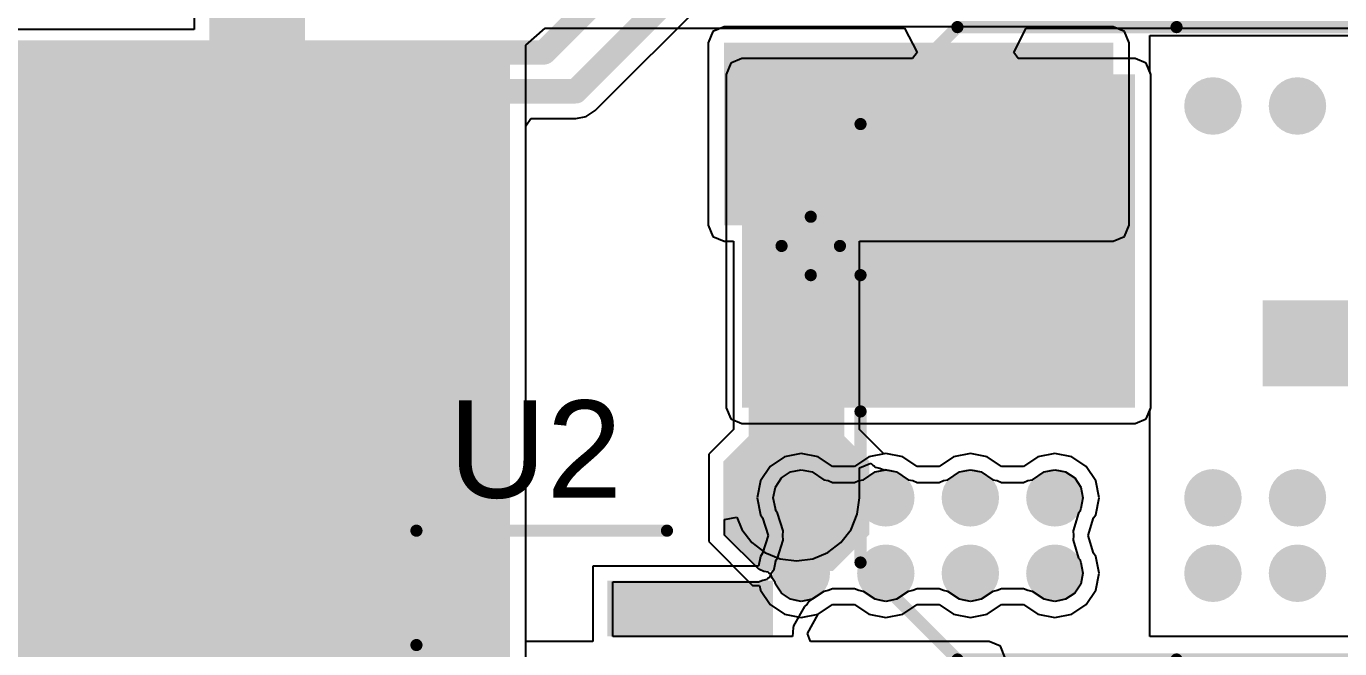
# Model space of a CAD drawing. Header units: millimetres. Extents: x -0.15 to 3.79, y -0.54 to 3.26.
# Drawn here: x 0.546 to 1.086, y 2.249 to 2.505 of the extents above; entities that cross this region are included whole.
import ezdxf

# ---------------------------------------------------------------- set-up
doc = ezdxf.new("R2010")
doc.units = ezdxf.units.MM
doc.header["$MEASUREMENT"] = 0
for name, color, linetype in [('BottomLayer', 5, 'Continuous'), ('BottomPaste', 16, 'Continuous'), ('BottomSolder', 6, 'Continuous'), ('TopLayer', 1, 'Continuous'), ('TopOverlay', 2, 'Continuous'), ('TopPaste', 8, 'Continuous'), ('TopSolder', 216, 'Continuous'), ('ViaHoleLayer', 16, 'Continuous')]:
    doc.layers.add(name, color=color, linetype=linetype)
doc.styles.add('Arial', font='arial.ttf', dxfattribs={"height": 0.2})

# ---------------------------------------------------------------- blocks, each defined once
blk = doc.blocks.new('UCD1A101MCL1GS_36')
at = {"layer": 'TopLayer'}
for points in [[(-0.14567, 0.01772), (-0.03543, 0.01772), (-0.03543, -0.01772), (-0.14567, -0.01772)], [(0.03543, 0.01772), (0.14567, 0.01772), (0.14567, -0.01772), (0.03543, -0.01772)]]:
    blk.add_hatch(color=1, dxfattribs=at).paths.add_polyline_path(points)
at = {"layer": 'TopPaste'}
for points in [[(-0.14567, 0.01772), (-0.03543, 0.01772), (-0.03543, -0.01772), (-0.14567, -0.01772)], [(0.03543, 0.01772), (0.14567, 0.01772), (0.14567, -0.01772), (0.03543, -0.01772)]]:
    blk.add_hatch(color=8, dxfattribs=at).paths.add_polyline_path(points)
at = {"layer": 'TopSolder'}
for points in [[(-0.14567, 0.01772), (-0.03543, 0.01772), (-0.03543, -0.01772), (-0.14567, -0.01772)], [(0.03543, 0.01772), (0.14567, 0.01772), (0.14567, -0.01772), (0.03543, -0.01772)]]:
    blk.add_hatch(color=216, dxfattribs=at).paths.add_polyline_path(points)
at = {"layer": 'TopOverlay', "const_width": 0.005}
for points in [[(-0.12992, 0.09008), (-0.09008, 0.12992)], [(-0.09008, 0.12992), (0, 0.12992)], [(0, 0.12992), (0.12992, 0.12992)], [(0.12992, 0.028), (0.12992, 0.12992)], [(-0.12992, 0.028), (-0.12992, 0.09008)], [(-0.15039, 0.028), (-0.15039, 0.052)], [(-0.16239, 0.04), (-0.13839, 0.04)], [(-0.12992, -0.09008), (-0.12992, -0.028)], [(0.12992, -0.12992), (0.12992, -0.028)], [(-0.12992, -0.09008), (-0.09008, -0.12992)], [(-0.09008, -0.12992), (0, -0.12992)], [(0, -0.12992), (0.12992, -0.12992)]]:
    blk.add_lwpolyline(points, dxfattribs=at)
at = {"layer": 'TopOverlay', "const_width": 0.0025}
for points in [[(-0.09133, 0.12992, 1), (-0.08883, 0.12992, 1)], [(-0.09133, 0.12992, 1), (-0.08883, 0.12992, 1)], [(-0.00125, 0.12992, 1), (0.00125, 0.12992, 1)], [(-0.00125, 0.12992, 1), (0.00125, 0.12992, 1)], [(0.12867, 0.12992, 1), (0.13117, 0.12992, 1)], [(0.12867, 0.12992, 1), (0.13117, 0.12992, 1)], [(-0.13117, 0.09008, 1), (-0.12867, 0.09008, 1)], [(-0.13117, 0.09008, 1), (-0.12867, 0.09008, 1)], [(-0.15164, 0.052, 1), (-0.14914, 0.052, 1)], [(-0.16364, 0.04, 1), (-0.16114, 0.04, 1)], [(-0.13964, 0.04, 1), (-0.13714, 0.04, 1)], [(-0.15164, 0.028, 1), (-0.14914, 0.028, 1)], [(-0.13117, 0.028, 1), (-0.12867, 0.028, 1)], [(0.12867, 0.028, 1), (0.13117, 0.028, 1)], [(-0.13117, -0.028, 1), (-0.12867, -0.028, 1)], [(0.12867, -0.028, 1), (0.13117, -0.028, 1)], [(-0.13117, -0.09008, 1), (-0.12867, -0.09008, 1)], [(-0.13117, -0.09008, 1), (-0.12867, -0.09008, 1)], [(-0.09133, -0.12992, 1), (-0.08883, -0.12992, 1)], [(-0.09133, -0.12992, 1), (-0.08883, -0.12992, 1)], [(-0.00125, -0.12992, 1), (0.00125, -0.12992, 1)], [(-0.00125, -0.12992, 1), (0.00125, -0.12992, 1)], [(0.12867, -0.12992, 1), (0.13117, -0.12992, 1)], [(0.12867, -0.12992, 1), (0.13117, -0.12992, 1)]]:
    blk.add_lwpolyline(points, format="xyb", close=True, dxfattribs=at)
blk = doc.blocks.new('SOT_89_3_76')
at = {"layer": 'TopLayer'}
for points in [[(-0.03805, 0.10423), (0.03805, 0.10423), (0.03805, -0.01506), (-0.03805, -0.01506)], [(-0.07047, -0.01053), (-0.04764, -0.01053), (-0.04764, -0.07864), (-0.07047, -0.07864)], [(-0.01142, -0.01053), (0.01142, -0.01053), (0.01142, -0.07864), (-0.01142, -0.07864)], [(0.04764, -0.01053), (0.07047, -0.01053), (0.07047, -0.07864), (0.04764, -0.07864)]]:
    blk.add_hatch(color=1, dxfattribs=at).paths.add_polyline_path(points)
at = {"layer": 'TopPaste'}
for points in [[(-0.03805, 0.10423), (0.03805, 0.10423), (0.03805, -0.01506), (-0.03805, -0.01506)], [(-0.07047, -0.01053), (-0.04764, -0.01053), (-0.04764, -0.07864), (-0.07047, -0.07864)], [(-0.01142, -0.01053), (0.01142, -0.01053), (0.01142, -0.07864), (-0.01142, -0.07864)], [(0.04764, -0.01053), (0.07047, -0.01053), (0.07047, -0.07864), (0.04764, -0.07864)]]:
    blk.add_hatch(color=8, dxfattribs=at).paths.add_polyline_path(points)
at = {"layer": 'TopSolder'}
for points in [[(-0.03805, 0.10423), (0.03805, 0.10423), (0.03805, -0.01506), (-0.03805, -0.01506)], [(-0.07047, -0.01053), (-0.04764, -0.01053), (-0.04764, -0.07864), (-0.07047, -0.07864)], [(-0.01142, -0.01053), (0.01142, -0.01053), (0.01142, -0.07864), (-0.01142, -0.07864)], [(0.04764, -0.01053), (0.07047, -0.01053), (0.07047, -0.07864), (0.04764, -0.07864)]]:
    blk.add_hatch(color=216, dxfattribs=at).paths.add_polyline_path(points)
at = {"layer": 'TopOverlay', "const_width": 0.005}
for points in [[(-0.091, 0.068), (-0.091, -0.035)], [(-0.091, 0.068), (-0.044, 0.068)], [(0.044, 0.068), (0.091, 0.068)], [(0.091, 0.068), (0.091, -0.035)], [(-0.082, -0.04), (-0.082, -0.05)], [(-0.082, -0.04), (-0.077, -0.045)], [(-0.077, -0.045), (-0.082, -0.05)]]:
    blk.add_lwpolyline(points, dxfattribs=at)
at = {"layer": 'TopOverlay', "const_width": 0.0025}
for points in [[(-0.09225, 0.068, 1), (-0.08975, 0.068, 1)], [(-0.09225, 0.068, 1), (-0.08975, 0.068, 1)], [(-0.04525, 0.068, 1), (-0.04275, 0.068, 1)], [(0.04275, 0.068, 1), (0.04525, 0.068, 1)], [(0.08975, 0.068, 1), (0.09225, 0.068, 1)], [(0.08975, 0.068, 1), (0.09225, 0.068, 1)], [(-0.09225, -0.035, 1), (-0.08975, -0.035, 1)], [(-0.08325, -0.04, 1), (-0.08075, -0.04, 1)], [(-0.08325, -0.04, 1), (-0.08075, -0.04, 1)], [(0.08975, -0.035, 1), (0.09225, -0.035, 1)], [(-0.07825, -0.045, 1), (-0.07575, -0.045, 1)], [(-0.07825, -0.045, 1), (-0.07575, -0.045, 1)], [(-0.08325, -0.05, 1), (-0.08075, -0.05, 1)], [(-0.08325, -0.05, 1), (-0.08075, -0.05, 1)]]:
    blk.add_lwpolyline(points, format="xyb", close=True, dxfattribs=at)
blk = doc.blocks.new('T__________B_137')
at = {"layer": 'BottomLayer'}
blk.add_hatch(color=5, dxfattribs=at).paths.add_polyline_path([(0.015, 0.03), (-0.015, 0.03), (-0.03, 0.015), (-0.03, -0.015), (-0.015, -0.03), (0.015, -0.03), (0.03, -0.015), (0.03, 0.015)])
at = {"layer": 'BottomPaste'}
blk.add_hatch(color=16, dxfattribs=at).paths.add_polyline_path([(0.015, 0.03), (-0.015, 0.03), (-0.03, 0.015), (-0.03, -0.015), (-0.015, -0.03), (0.015, -0.03), (0.03, -0.015), (0.03, 0.015)])
at = {"layer": 'BottomSolder'}
blk.add_hatch(color=6, dxfattribs=at).paths.add_polyline_path([(0.015, 0.03), (-0.015, 0.03), (-0.03, 0.015), (-0.03, -0.015), (-0.015, -0.03), (0.015, -0.03), (0.03, -0.015), (0.03, 0.015)])

msp = doc.modelspace()

# ---------------------------------------------------------------- hatches: boundary and pattern name
at = {"layer": 'BottomLayer'}
for points in [[(0.833, 2.423), (0.993, 2.423), (0.993, 2.498), (0.833, 2.498)], [(0.49741, 1.98656), (0.745, 1.98656), (0.745, 2.46381), (0.49741, 2.46381)]]:
    msp.add_hatch(color=5, dxfattribs=at).paths.add_polyline_path(points)
h = msp.add_hatch(color=5, dxfattribs=at)
edge = h.paths.add_edge_path()
edge.add_arc((0.86475, 2.472), 0.01181, 0, 360)
h = msp.add_hatch(color=5, dxfattribs=at)
edge = h.paths.add_edge_path()
edge.add_arc((0.8995, 2.472), 0.01181, 0, 360)
h = msp.add_hatch(color=5, dxfattribs=at)
edge = h.paths.add_edge_path()
edge.add_arc((0.93425, 2.472), 0.01181, 0, 360)
h = msp.add_hatch(color=5, dxfattribs=at)
edge = h.paths.add_edge_path()
edge.add_arc((0.969, 2.472), 0.01181, 0, 360)
h = msp.add_hatch(color=5, dxfattribs=at)
edge = h.paths.add_edge_path()
edge.add_arc((1.034, 2.472), 0.01181, 0, 360)
h = msp.add_hatch(color=5, dxfattribs=at)
edge = h.paths.add_edge_path()
edge.add_arc((1.06875, 2.472), 0.01181, 0, 360)
h = msp.add_hatch(color=5, dxfattribs=at)
edge = h.paths.add_edge_path()
edge.add_arc((0.86475, 2.311), 0.01181, 0, 360)
h = msp.add_hatch(color=5, dxfattribs=at)
edge = h.paths.add_edge_path()
edge.add_arc((0.8995, 2.311), 0.01181, 0, 360)
h = msp.add_hatch(color=5, dxfattribs=at)
edge = h.paths.add_edge_path()
edge.add_arc((0.93425, 2.311), 0.01181, 0, 360)
h = msp.add_hatch(color=5, dxfattribs=at)
edge = h.paths.add_edge_path()
edge.add_arc((0.969, 2.311), 0.01181, 0, 360)
h = msp.add_hatch(color=5, dxfattribs=at)
edge = h.paths.add_edge_path()
edge.add_arc((1.034, 2.311), 0.01181, 0, 360)
h = msp.add_hatch(color=5, dxfattribs=at)
edge = h.paths.add_edge_path()
edge.add_arc((1.06875, 2.311), 0.01181, 0, 360)
h = msp.add_hatch(color=5, dxfattribs=at)
edge = h.paths.add_edge_path()
edge.add_arc((0.5815, 2.275), 0.01575, 0, 360)
h = msp.add_hatch(color=5, dxfattribs=at)
edge = h.paths.add_edge_path()
edge.add_arc((0.61625, 2.275), 0.01575, 0, 360)
h = msp.add_hatch(color=5, dxfattribs=at)
edge = h.paths.add_edge_path()
edge.add_arc((0.651, 2.275), 0.01575, 0, 360)
h = msp.add_hatch(color=5, dxfattribs=at)
edge = h.paths.add_edge_path()
edge.add_arc((0.68575, 2.275), 0.01575, 0, 360)
h = msp.add_hatch(color=5, dxfattribs=at)
edge = h.paths.add_edge_path()
edge.add_arc((0.7205, 2.275), 0.01575, 0, 360)
h = msp.add_hatch(color=5, dxfattribs=at)
edge = h.paths.add_edge_path()
edge.add_arc((0.86475, 2.28), 0.01181, 0, 360)
h = msp.add_hatch(color=5, dxfattribs=at)
edge = h.paths.add_edge_path()
edge.add_arc((0.8995, 2.28), 0.01181, 0, 360)
h = msp.add_hatch(color=5, dxfattribs=at)
edge = h.paths.add_edge_path()
edge.add_arc((0.93425, 2.28), 0.01181, 0, 360)
h = msp.add_hatch(color=5, dxfattribs=at)
edge = h.paths.add_edge_path()
edge.add_arc((0.969, 2.28), 0.01181, 0, 360)
h = msp.add_hatch(color=5, dxfattribs=at)
edge = h.paths.add_edge_path()
edge.add_arc((1.034, 2.28), 0.01181, 0, 360)
h = msp.add_hatch(color=5, dxfattribs=at)
edge = h.paths.add_edge_path()
edge.add_arc((1.06875, 2.28), 0.01181, 0, 360)
at = {"layer": 'BottomSolder'}
h = msp.add_hatch(color=6, dxfattribs=at)
edge = h.paths.add_edge_path()
edge.add_arc((0.86475, 2.472), 0.00591, 0, 360)
h = msp.add_hatch(color=6, dxfattribs=at)
edge = h.paths.add_edge_path()
edge.add_arc((0.8995, 2.472), 0.00591, 0, 360)
h = msp.add_hatch(color=6, dxfattribs=at)
edge = h.paths.add_edge_path()
edge.add_arc((0.93425, 2.472), 0.00591, 0, 360)
h = msp.add_hatch(color=6, dxfattribs=at)
edge = h.paths.add_edge_path()
edge.add_arc((0.969, 2.472), 0.00591, 0, 360)
h = msp.add_hatch(color=6, dxfattribs=at)
edge = h.paths.add_edge_path()
edge.add_arc((1.034, 2.472), 0.00591, 0, 360)
h = msp.add_hatch(color=6, dxfattribs=at)
edge = h.paths.add_edge_path()
edge.add_arc((1.06875, 2.472), 0.00591, 0, 360)
h = msp.add_hatch(color=6, dxfattribs=at)
edge = h.paths.add_edge_path()
edge.add_arc((0.86475, 2.311), 0.00591, 0, 360)
h = msp.add_hatch(color=6, dxfattribs=at)
edge = h.paths.add_edge_path()
edge.add_arc((0.8995, 2.311), 0.00591, 0, 360)
h = msp.add_hatch(color=6, dxfattribs=at)
edge = h.paths.add_edge_path()
edge.add_arc((0.93425, 2.311), 0.00591, 0, 360)
h = msp.add_hatch(color=6, dxfattribs=at)
edge = h.paths.add_edge_path()
edge.add_arc((0.969, 2.311), 0.00591, 0, 360)
h = msp.add_hatch(color=6, dxfattribs=at)
edge = h.paths.add_edge_path()
edge.add_arc((1.034, 2.311), 0.00591, 0, 360)
h = msp.add_hatch(color=6, dxfattribs=at)
edge = h.paths.add_edge_path()
edge.add_arc((1.06875, 2.311), 0.00591, 0, 360)
h = msp.add_hatch(color=6, dxfattribs=at)
edge = h.paths.add_edge_path()
edge.add_arc((0.86475, 2.28), 0.00591, 0, 360)
h = msp.add_hatch(color=6, dxfattribs=at)
edge = h.paths.add_edge_path()
edge.add_arc((0.8995, 2.28), 0.00591, 0, 360)
h = msp.add_hatch(color=6, dxfattribs=at)
edge = h.paths.add_edge_path()
edge.add_arc((0.93425, 2.28), 0.00591, 0, 360)
h = msp.add_hatch(color=6, dxfattribs=at)
edge = h.paths.add_edge_path()
edge.add_arc((0.969, 2.28), 0.00591, 0, 360)
h = msp.add_hatch(color=6, dxfattribs=at)
edge = h.paths.add_edge_path()
edge.add_arc((1.034, 2.28), 0.00591, 0, 360)
h = msp.add_hatch(color=6, dxfattribs=at)
edge = h.paths.add_edge_path()
edge.add_arc((1.06875, 2.28), 0.00591, 0, 360)
h = msp.add_hatch(color=6, dxfattribs=at)
edge = h.paths.add_edge_path()
edge.add_arc((0.5815, 2.275), 0.00787, 0, 360)
h = msp.add_hatch(color=6, dxfattribs=at)
edge = h.paths.add_edge_path()
edge.add_arc((0.61625, 2.275), 0.00787, 0, 360)
h = msp.add_hatch(color=6, dxfattribs=at)
edge = h.paths.add_edge_path()
edge.add_arc((0.651, 2.275), 0.00787, 0, 360)
h = msp.add_hatch(color=6, dxfattribs=at)
edge = h.paths.add_edge_path()
edge.add_arc((0.68575, 2.275), 0.00787, 0, 360)
h = msp.add_hatch(color=6, dxfattribs=at)
edge = h.paths.add_edge_path()
edge.add_arc((0.7205, 2.275), 0.00787, 0, 360)
at = {"layer": 'TopLayer'}
for points in [[(0.49388, 1.879), (0.745, 1.879), (0.745, 2.497), (0.49388, 2.497)], [(0.84031, 2.348), (1.002, 2.348), (1.002, 2.48495), (0.84031, 2.48495)]]:
    msp.add_hatch(color=1, dxfattribs=at).paths.add_polyline_path(points)
h = msp.add_hatch(color=1, dxfattribs=at)
edge = h.paths.add_edge_path()
edge.add_arc((0.86475, 2.472), 0.01181, 0, 360)
h = msp.add_hatch(color=1, dxfattribs=at)
edge = h.paths.add_edge_path()
edge.add_arc((0.8995, 2.472), 0.01181, 0, 360)
h = msp.add_hatch(color=1, dxfattribs=at)
edge = h.paths.add_edge_path()
edge.add_arc((0.93425, 2.472), 0.01181, 0, 360)
h = msp.add_hatch(color=1, dxfattribs=at)
edge = h.paths.add_edge_path()
edge.add_arc((0.969, 2.472), 0.01181, 0, 360)
h = msp.add_hatch(color=1, dxfattribs=at)
edge = h.paths.add_edge_path()
edge.add_arc((1.034, 2.472), 0.01181, 0, 360)
h = msp.add_hatch(color=1, dxfattribs=at)
edge = h.paths.add_edge_path()
edge.add_arc((1.06875, 2.472), 0.01181, 0, 360)
h = msp.add_hatch(color=1, dxfattribs=at)
edge = h.paths.add_edge_path()
edge.add_arc((0.86475, 2.311), 0.01181, 0, 360)
h = msp.add_hatch(color=1, dxfattribs=at)
edge = h.paths.add_edge_path()
edge.add_arc((0.8995, 2.311), 0.01181, 0, 360)
h = msp.add_hatch(color=1, dxfattribs=at)
edge = h.paths.add_edge_path()
edge.add_arc((0.93425, 2.311), 0.01181, 0, 360)
h = msp.add_hatch(color=1, dxfattribs=at)
edge = h.paths.add_edge_path()
edge.add_arc((0.969, 2.311), 0.01181, 0, 360)
h = msp.add_hatch(color=1, dxfattribs=at)
edge = h.paths.add_edge_path()
edge.add_arc((1.034, 2.311), 0.01181, 0, 360)
h = msp.add_hatch(color=1, dxfattribs=at)
edge = h.paths.add_edge_path()
edge.add_arc((1.06875, 2.311), 0.01181, 0, 360)
h = msp.add_hatch(color=1, dxfattribs=at)
edge = h.paths.add_edge_path()
edge.add_arc((0.5815, 2.275), 0.01575, 0, 360)
h = msp.add_hatch(color=1, dxfattribs=at)
edge = h.paths.add_edge_path()
edge.add_arc((0.61625, 2.275), 0.01575, 0, 360)
h = msp.add_hatch(color=1, dxfattribs=at)
edge = h.paths.add_edge_path()
edge.add_arc((0.651, 2.275), 0.01575, 0, 360)
h = msp.add_hatch(color=1, dxfattribs=at)
edge = h.paths.add_edge_path()
edge.add_arc((0.68575, 2.275), 0.01575, 0, 360)
h = msp.add_hatch(color=1, dxfattribs=at)
edge = h.paths.add_edge_path()
edge.add_arc((0.7205, 2.275), 0.01575, 0, 360)
h = msp.add_hatch(color=1, dxfattribs=at)
edge = h.paths.add_edge_path()
edge.add_arc((0.86475, 2.28), 0.01181, 0, 360)
h = msp.add_hatch(color=1, dxfattribs=at)
edge = h.paths.add_edge_path()
edge.add_arc((0.8995, 2.28), 0.01181, 0, 360)
h = msp.add_hatch(color=1, dxfattribs=at)
edge = h.paths.add_edge_path()
edge.add_arc((0.93425, 2.28), 0.01181, 0, 360)
h = msp.add_hatch(color=1, dxfattribs=at)
edge = h.paths.add_edge_path()
edge.add_arc((0.969, 2.28), 0.01181, 0, 360)
h = msp.add_hatch(color=1, dxfattribs=at)
edge = h.paths.add_edge_path()
edge.add_arc((1.034, 2.28), 0.01181, 0, 360)
h = msp.add_hatch(color=1, dxfattribs=at)
edge = h.paths.add_edge_path()
edge.add_arc((1.06875, 2.28), 0.01181, 0, 360)
at = {"layer": 'TopSolder'}
h = msp.add_hatch(color=216, dxfattribs=at)
edge = h.paths.add_edge_path()
edge.add_arc((0.86475, 2.472), 0.00591, 0, 360)
h = msp.add_hatch(color=216, dxfattribs=at)
edge = h.paths.add_edge_path()
edge.add_arc((0.8995, 2.472), 0.00591, 0, 360)
h = msp.add_hatch(color=216, dxfattribs=at)
edge = h.paths.add_edge_path()
edge.add_arc((0.93425, 2.472), 0.00591, 0, 360)
h = msp.add_hatch(color=216, dxfattribs=at)
edge = h.paths.add_edge_path()
edge.add_arc((0.969, 2.472), 0.00591, 0, 360)
h = msp.add_hatch(color=216, dxfattribs=at)
edge = h.paths.add_edge_path()
edge.add_arc((1.034, 2.472), 0.00591, 0, 360)
h = msp.add_hatch(color=216, dxfattribs=at)
edge = h.paths.add_edge_path()
edge.add_arc((1.06875, 2.472), 0.00591, 0, 360)
h = msp.add_hatch(color=216, dxfattribs=at)
edge = h.paths.add_edge_path()
edge.add_arc((0.86475, 2.311), 0.00591, 0, 360)
h = msp.add_hatch(color=216, dxfattribs=at)
edge = h.paths.add_edge_path()
edge.add_arc((0.8995, 2.311), 0.00591, 0, 360)
h = msp.add_hatch(color=216, dxfattribs=at)
edge = h.paths.add_edge_path()
edge.add_arc((0.93425, 2.311), 0.00591, 0, 360)
h = msp.add_hatch(color=216, dxfattribs=at)
edge = h.paths.add_edge_path()
edge.add_arc((0.969, 2.311), 0.00591, 0, 360)
h = msp.add_hatch(color=216, dxfattribs=at)
edge = h.paths.add_edge_path()
edge.add_arc((1.034, 2.311), 0.00591, 0, 360)
h = msp.add_hatch(color=216, dxfattribs=at)
edge = h.paths.add_edge_path()
edge.add_arc((1.06875, 2.311), 0.00591, 0, 360)
h = msp.add_hatch(color=216, dxfattribs=at)
edge = h.paths.add_edge_path()
edge.add_arc((0.86475, 2.28), 0.00591, 0, 360)
h = msp.add_hatch(color=216, dxfattribs=at)
edge = h.paths.add_edge_path()
edge.add_arc((0.8995, 2.28), 0.00591, 0, 360)
h = msp.add_hatch(color=216, dxfattribs=at)
edge = h.paths.add_edge_path()
edge.add_arc((0.93425, 2.28), 0.00591, 0, 360)
h = msp.add_hatch(color=216, dxfattribs=at)
edge = h.paths.add_edge_path()
edge.add_arc((0.969, 2.28), 0.00591, 0, 360)
h = msp.add_hatch(color=216, dxfattribs=at)
edge = h.paths.add_edge_path()
edge.add_arc((1.034, 2.28), 0.00591, 0, 360)
h = msp.add_hatch(color=216, dxfattribs=at)
edge = h.paths.add_edge_path()
edge.add_arc((1.06875, 2.28), 0.00591, 0, 360)
h = msp.add_hatch(color=216, dxfattribs=at)
edge = h.paths.add_edge_path()
edge.add_arc((0.5815, 2.275), 0.00787, 0, 360)
h = msp.add_hatch(color=216, dxfattribs=at)
edge = h.paths.add_edge_path()
edge.add_arc((0.61625, 2.275), 0.00787, 0, 360)
h = msp.add_hatch(color=216, dxfattribs=at)
edge = h.paths.add_edge_path()
edge.add_arc((0.651, 2.275), 0.00787, 0, 360)
h = msp.add_hatch(color=216, dxfattribs=at)
edge = h.paths.add_edge_path()
edge.add_arc((0.68575, 2.275), 0.00787, 0, 360)
h = msp.add_hatch(color=216, dxfattribs=at)
edge = h.paths.add_edge_path()
edge.add_arc((0.7205, 2.275), 0.00787, 0, 360)
at = {"layer": 'ViaHoleLayer'}
h = msp.add_hatch(color=16, dxfattribs=at)
edge = h.paths.add_edge_path()
edge.add_arc((0.86475, 2.472), 0.00591, 0, 360)
h = msp.add_hatch(color=16, dxfattribs=at)
edge = h.paths.add_edge_path()
edge.add_arc((0.8995, 2.472), 0.00591, 0, 360)
h = msp.add_hatch(color=16, dxfattribs=at)
edge = h.paths.add_edge_path()
edge.add_arc((0.93425, 2.472), 0.00591, 0, 360)
h = msp.add_hatch(color=16, dxfattribs=at)
edge = h.paths.add_edge_path()
edge.add_arc((0.969, 2.472), 0.00591, 0, 360)
h = msp.add_hatch(color=16, dxfattribs=at)
edge = h.paths.add_edge_path()
edge.add_arc((1.034, 2.472), 0.00591, 0, 360)
h = msp.add_hatch(color=16, dxfattribs=at)
edge = h.paths.add_edge_path()
edge.add_arc((1.06875, 2.472), 0.00591, 0, 360)
h = msp.add_hatch(color=16, dxfattribs=at)
edge = h.paths.add_edge_path()
edge.add_arc((0.86475, 2.311), 0.00591, 0, 360)
h = msp.add_hatch(color=16, dxfattribs=at)
edge = h.paths.add_edge_path()
edge.add_arc((0.8995, 2.311), 0.00591, 0, 360)
h = msp.add_hatch(color=16, dxfattribs=at)
edge = h.paths.add_edge_path()
edge.add_arc((0.93425, 2.311), 0.00591, 0, 360)
h = msp.add_hatch(color=16, dxfattribs=at)
edge = h.paths.add_edge_path()
edge.add_arc((0.969, 2.311), 0.00591, 0, 360)
h = msp.add_hatch(color=16, dxfattribs=at)
edge = h.paths.add_edge_path()
edge.add_arc((1.034, 2.311), 0.00591, 0, 360)
h = msp.add_hatch(color=16, dxfattribs=at)
edge = h.paths.add_edge_path()
edge.add_arc((1.06875, 2.311), 0.00591, 0, 360)
h = msp.add_hatch(color=16, dxfattribs=at)
edge = h.paths.add_edge_path()
edge.add_arc((0.86475, 2.28), 0.00591, 0, 360)
h = msp.add_hatch(color=16, dxfattribs=at)
edge = h.paths.add_edge_path()
edge.add_arc((0.8995, 2.28), 0.00591, 0, 360)
h = msp.add_hatch(color=16, dxfattribs=at)
edge = h.paths.add_edge_path()
edge.add_arc((0.93425, 2.28), 0.00591, 0, 360)
h = msp.add_hatch(color=16, dxfattribs=at)
edge = h.paths.add_edge_path()
edge.add_arc((0.969, 2.28), 0.00591, 0, 360)
h = msp.add_hatch(color=16, dxfattribs=at)
edge = h.paths.add_edge_path()
edge.add_arc((1.034, 2.28), 0.00591, 0, 360)
h = msp.add_hatch(color=16, dxfattribs=at)
edge = h.paths.add_edge_path()
edge.add_arc((1.06875, 2.28), 0.00591, 0, 360)
h = msp.add_hatch(color=16, dxfattribs=at)
edge = h.paths.add_edge_path()
edge.add_arc((0.5815, 2.275), 0.00787, 0, 360)
h = msp.add_hatch(color=16, dxfattribs=at)
edge = h.paths.add_edge_path()
edge.add_arc((0.61625, 2.275), 0.00787, 0, 360)
h = msp.add_hatch(color=16, dxfattribs=at)
edge = h.paths.add_edge_path()
edge.add_arc((0.651, 2.275), 0.00787, 0, 360)
h = msp.add_hatch(color=16, dxfattribs=at)
edge = h.paths.add_edge_path()
edge.add_arc((0.68575, 2.275), 0.00787, 0, 360)
h = msp.add_hatch(color=16, dxfattribs=at)
edge = h.paths.add_edge_path()
edge.add_arc((0.7205, 2.275), 0.00787, 0, 360)

# ---------------------------------------------------------------- linework, layer by layer
at = {"layer": 'BottomLayer'}
for p, q in [((0.77995, 2.47009), (0.82665, 2.51678)), ((0.82841, 2.50259), (0.82651, 2.498)), ((0.833, 2.50449), (0.82841, 2.50259)), ((0.993, 2.50449), (0.833, 2.50449)), ((0.99759, 2.50259), (0.993, 2.50449)), ((0.99949, 2.498), (0.99759, 2.50259)), ((0.82651, 2.498), (0.82651, 2.423)), ((0.99949, 2.423), (0.99949, 2.498)), ((0.77631, 2.46766), (0.77995, 2.47009)), ((0.75149, 2.46381), (0.7535, 2.4668)), ((0.75149, 1.98656), (0.75149, 2.46381)), ((0.7535, 2.4668), (0.77202, 2.4668)), ((0.77202, 2.4668), (0.77631, 2.46766)), ((0.77202, 2.4668), (0.77202, 2.4668)), ((0.82651, 2.423), (0.82841, 2.41841)), ((0.99759, 2.41841), (0.99949, 2.423)), ((0.82841, 2.41841), (0.833, 2.41651)), ((0.833, 2.41651), (0.83684, 2.41651)), ((0.83684, 2.41651), (0.83684, 2.33909)), ((0.88866, 2.33909), (0.88866, 2.41651)), ((0.88866, 2.41651), (0.993, 2.41651)), ((0.993, 2.41651), (0.99759, 2.41841)), ((0.83684, 2.33909), (0.82675, 2.329)), ((0.89874, 2.32901), (0.88866, 2.33909)), ((0.82675, 2.329), (0.82675, 2.293)), ((0.8995, 2.32916), (0.89874, 2.32901)), ((0.90645, 2.32778), (0.8995, 2.32916)), ((0.91234, 2.32384), (0.90645, 2.32778)), ((0.9273, 2.32778), (0.92141, 2.32384)), ((0.93425, 2.32916), (0.9273, 2.32778)), ((0.9412, 2.32778), (0.93425, 2.32916)), ((0.94709, 2.32384), (0.9412, 2.32778)), ((0.96205, 2.32778), (0.95616, 2.32384)), ((0.969, 2.32916), (0.96205, 2.32778)), ((0.97595, 2.32778), (0.969, 2.32916)), ((0.98184, 2.32384), (0.97595, 2.32778)), ((0.88866, 2.32338), (0.89328, 2.32529)), ((0.88866, 2.32338), (0.89328, 2.32529)), ((0.88866, 2.311), (0.88866, 2.32338)), ((0.88866, 2.311), (0.88866, 2.32338)), ((0.89328, 2.32529), (0.89415, 2.32442)), ((0.89328, 2.32529), (0.89415, 2.32442)), ((0.89415, 2.32442), (0.89476, 2.32416)), ((0.89415, 2.32442), (0.89476, 2.32416)), ((0.89476, 2.32416), (0.89513, 2.32361)), ((0.89476, 2.32416), (0.89513, 2.32361)), ((0.89513, 2.32361), (0.89699, 2.32324)), ((0.89513, 2.32361), (0.89699, 2.32324)), ((0.89699, 2.32324), (0.89874, 2.32251)), ((0.89699, 2.32324), (0.89874, 2.32251)), ((0.89874, 2.32251), (0.89903, 2.32263)), ((0.89874, 2.32251), (0.89903, 2.32263)), ((0.89903, 2.32263), (0.90392, 2.32166)), ((0.89903, 2.32263), (0.90392, 2.32166)), ((0.92141, 2.32384), (0.91234, 2.32384)), ((0.92983, 2.32166), (0.93425, 2.32254)), ((0.92983, 2.32166), (0.93425, 2.32254)), ((0.93425, 2.32254), (0.93867, 2.32166)), ((0.93425, 2.32254), (0.93867, 2.32166)), ((0.95616, 2.32384), (0.94709, 2.32384)), ((0.96458, 2.32166), (0.969, 2.32254)), ((0.96458, 2.32166), (0.969, 2.32254)), ((0.969, 2.32254), (0.97342, 2.32166)), ((0.969, 2.32254), (0.97342, 2.32166)), ((0.98578, 2.31795), (0.98184, 2.32384)), ((0.90392, 2.32166), (0.90873, 2.31844)), ((0.90392, 2.32166), (0.90873, 2.31844)), ((0.90873, 2.31844), (0.91059, 2.31807)), ((0.90873, 2.31844), (0.91059, 2.31807)), ((0.91059, 2.31807), (0.91234, 2.31735)), ((0.91059, 2.31807), (0.91234, 2.31735)), ((0.91234, 2.31735), (0.92141, 2.31735)), ((0.91234, 2.31735), (0.92141, 2.31735)), ((0.92141, 2.31735), (0.92316, 2.31807)), ((0.92141, 2.31735), (0.92316, 2.31807)), ((0.92316, 2.31807), (0.92502, 2.31844)), ((0.92316, 2.31807), (0.92502, 2.31844)), ((0.92502, 2.31844), (0.92983, 2.32166)), ((0.92502, 2.31844), (0.92983, 2.32166)), ((0.93867, 2.32166), (0.94348, 2.31844)), ((0.93867, 2.32166), (0.94348, 2.31844)), ((0.94348, 2.31844), (0.94534, 2.31807)), ((0.94348, 2.31844), (0.94534, 2.31807)), ((0.94534, 2.31807), (0.94709, 2.31735)), ((0.94534, 2.31807), (0.94709, 2.31735)), ((0.94709, 2.31735), (0.95616, 2.31735)), ((0.94709, 2.31735), (0.95616, 2.31735)), ((0.95616, 2.31735), (0.95791, 2.31807)), ((0.95616, 2.31735), (0.95791, 2.31807)), ((0.95791, 2.31807), (0.95977, 2.31844)), ((0.95791, 2.31807), (0.95977, 2.31844)), ((0.95977, 2.31844), (0.96458, 2.32166)), ((0.95977, 2.31844), (0.96458, 2.32166)), ((0.97342, 2.32166), (0.97716, 2.31916)), ((0.97342, 2.32166), (0.97716, 2.31916)), ((0.97716, 2.31916), (0.97966, 2.31542)), ((0.97716, 2.31916), (0.97966, 2.31542)), ((0.98716, 2.311), (0.98578, 2.31795)), ((0.97966, 2.31542), (0.98054, 2.311)), ((0.97966, 2.31542), (0.98054, 2.311)), ((0.88777, 2.30429), (0.88866, 2.311)), ((0.88777, 2.30429), (0.88866, 2.311)), ((0.97954, 2.30641), (0.97935, 2.30546)), ((0.97954, 2.30641), (0.97935, 2.30546)), ((0.97966, 2.30658), (0.97954, 2.30641)), ((0.97966, 2.30658), (0.97954, 2.30641)), ((0.98054, 2.311), (0.97966, 2.30658)), ((0.98054, 2.311), (0.97966, 2.30658)), ((0.98578, 2.30405), (0.98716, 2.311)), ((0.83324, 2.30205), (0.83824, 2.30304)), ((0.83324, 2.30205), (0.83824, 2.30304)), ((0.83324, 2.29569), (0.83324, 2.30205)), ((0.83324, 2.29569), (0.83324, 2.30205)), ((0.83824, 2.30304), (0.84031, 2.29805)), ((0.83824, 2.30304), (0.84031, 2.29805)), ((0.88519, 2.29805), (0.88777, 2.30429)), ((0.88519, 2.29805), (0.88777, 2.30429)), ((0.97874, 2.30473), (0.97647, 2.29743)), ((0.97874, 2.30473), (0.97647, 2.29743)), ((0.97935, 2.30546), (0.97874, 2.30473)), ((0.97935, 2.30546), (0.97874, 2.30473)), ((0.98267, 2.2955), (0.98494, 2.3028)), ((0.98494, 2.3028), (0.98578, 2.30405)), ((0.84744, 2.28149), (0.83324, 2.29569)), ((0.84744, 2.28149), (0.83324, 2.29569)), ((0.84031, 2.29805), (0.84443, 2.29268)), ((0.84031, 2.29805), (0.84443, 2.29268)), ((0.88107, 2.29268), (0.88519, 2.29805)), ((0.88107, 2.29268), (0.88519, 2.29805)), ((0.97647, 2.29743), (0.97664, 2.2955)), ((0.97647, 2.29743), (0.97664, 2.2955)), ((0.97664, 2.2955), (0.97647, 2.29357)), ((0.97664, 2.2955), (0.97647, 2.29357)), ((0.98494, 2.2882), (0.98267, 2.2955)), ((0.82675, 2.293), (0.84475, 2.275)), ((0.84443, 2.29268), (0.8498, 2.28856)), ((0.84443, 2.29268), (0.8498, 2.28856)), ((0.8757, 2.28856), (0.88107, 2.29268)), ((0.8757, 2.28856), (0.88107, 2.29268)), ((0.97647, 2.29357), (0.97874, 2.28627)), ((0.97647, 2.29357), (0.97874, 2.28627)), ((0.8498, 2.28856), (0.85604, 2.28598)), ((0.8498, 2.28856), (0.85604, 2.28598)), ((0.85604, 2.28598), (0.86275, 2.28509)), ((0.85604, 2.28598), (0.86275, 2.28509)), ((0.86275, 2.28509), (0.86946, 2.28598)), ((0.86275, 2.28509), (0.86946, 2.28598)), ((0.86946, 2.28598), (0.8757, 2.28856)), ((0.86946, 2.28598), (0.8757, 2.28856)), ((0.97874, 2.28627), (0.97935, 2.28554)), ((0.97874, 2.28627), (0.97935, 2.28554)), ((0.97935, 2.28554), (0.97954, 2.28459)), ((0.97935, 2.28554), (0.97954, 2.28459)), ((0.97954, 2.28459), (0.97966, 2.28442)), ((0.97954, 2.28459), (0.97966, 2.28442)), ((0.97966, 2.28442), (0.98054, 2.28)), ((0.97966, 2.28442), (0.98054, 2.28)), ((0.98578, 2.28695), (0.98494, 2.2882)), ((0.98716, 2.28), (0.98578, 2.28695)), ((0.84758, 2.28149), (0.84744, 2.28149)), ((0.84758, 2.28149), (0.84744, 2.28149)), ((0.84933, 2.28077), (0.84758, 2.28149)), ((0.84933, 2.28077), (0.84758, 2.28149)), ((0.85119, 2.2804), (0.84933, 2.28077)), ((0.85119, 2.2804), (0.84933, 2.28077)), ((0.85156, 2.27985), (0.85119, 2.2804)), ((0.85156, 2.27985), (0.85119, 2.2804)), ((0.85218, 2.27959), (0.85156, 2.27985)), ((0.85218, 2.27959), (0.85156, 2.27985)), ((0.8529, 2.27784), (0.85218, 2.27959)), ((0.8529, 2.27784), (0.85218, 2.27959)), ((0.98054, 2.28), (0.97966, 2.27558)), ((0.98054, 2.28), (0.97966, 2.27558)), ((0.98578, 2.27305), (0.98716, 2.28)), ((0.84475, 2.275), (0.84758, 2.275)), ((0.84758, 2.275), (0.84797, 2.27305)), ((0.85395, 2.27627), (0.8529, 2.27784)), ((0.85395, 2.27627), (0.8529, 2.27784)), ((0.85409, 2.27558), (0.85395, 2.27627)), ((0.85409, 2.27558), (0.85395, 2.27627)), ((0.85659, 2.27184), (0.85409, 2.27558)), ((0.85659, 2.27184), (0.85409, 2.27558)), ((0.87759, 2.27365), (0.87584, 2.27293)), ((0.87759, 2.27365), (0.87584, 2.27293)), ((0.88666, 2.27365), (0.87759, 2.27365)), ((0.88666, 2.27365), (0.87759, 2.27365)), ((0.88841, 2.27293), (0.88666, 2.27365)), ((0.88841, 2.27293), (0.88666, 2.27365)), ((0.91234, 2.27365), (0.91059, 2.27293)), ((0.91234, 2.27365), (0.91059, 2.27293)), ((0.92141, 2.27365), (0.91234, 2.27365)), ((0.92141, 2.27365), (0.91234, 2.27365)), ((0.92316, 2.27293), (0.92141, 2.27365)), ((0.92316, 2.27293), (0.92141, 2.27365)), ((0.94709, 2.27365), (0.94534, 2.27293)), ((0.94709, 2.27365), (0.94534, 2.27293)), ((0.95616, 2.27365), (0.94709, 2.27365)), ((0.95616, 2.27365), (0.94709, 2.27365)), ((0.95791, 2.27293), (0.95616, 2.27365)), ((0.95791, 2.27293), (0.95616, 2.27365)), ((0.97966, 2.27558), (0.97716, 2.27184)), ((0.97966, 2.27558), (0.97716, 2.27184)), ((0.84797, 2.27305), (0.85191, 2.26716)), ((0.86033, 2.26934), (0.85659, 2.27184)), ((0.86033, 2.26934), (0.85659, 2.27184)), ((0.86475, 2.26846), (0.86033, 2.26934)), ((0.86475, 2.26846), (0.86033, 2.26934)), ((0.86917, 2.26934), (0.86475, 2.26846)), ((0.86917, 2.26934), (0.86475, 2.26846)), ((0.87398, 2.27256), (0.86917, 2.26934)), ((0.87398, 2.27256), (0.86917, 2.26934)), ((0.87584, 2.27293), (0.87398, 2.27256)), ((0.87584, 2.27293), (0.87398, 2.27256)), ((0.89027, 2.27256), (0.88841, 2.27293)), ((0.89027, 2.27256), (0.88841, 2.27293)), ((0.89508, 2.26934), (0.89027, 2.27256)), ((0.89508, 2.26934), (0.89027, 2.27256)), ((0.8995, 2.26846), (0.89508, 2.26934)), ((0.8995, 2.26846), (0.89508, 2.26934)), ((0.90392, 2.26934), (0.8995, 2.26846)), ((0.90392, 2.26934), (0.8995, 2.26846)), ((0.90873, 2.27256), (0.90392, 2.26934)), ((0.90873, 2.27256), (0.90392, 2.26934)), ((0.91059, 2.27293), (0.90873, 2.27256)), ((0.91059, 2.27293), (0.90873, 2.27256)), ((0.92502, 2.27256), (0.92316, 2.27293)), ((0.92502, 2.27256), (0.92316, 2.27293)), ((0.92983, 2.26934), (0.92502, 2.27256)), ((0.92983, 2.26934), (0.92502, 2.27256)), ((0.93425, 2.26846), (0.92983, 2.26934)), ((0.93425, 2.26846), (0.92983, 2.26934)), ((0.93867, 2.26934), (0.93425, 2.26846)), ((0.93867, 2.26934), (0.93425, 2.26846)), ((0.94348, 2.27256), (0.93867, 2.26934)), ((0.94348, 2.27256), (0.93867, 2.26934)), ((0.94534, 2.27293), (0.94348, 2.27256)), ((0.94534, 2.27293), (0.94348, 2.27256)), ((0.95977, 2.27256), (0.95791, 2.27293)), ((0.95977, 2.27256), (0.95791, 2.27293)), ((0.96458, 2.26934), (0.95977, 2.27256)), ((0.96458, 2.26934), (0.95977, 2.27256)), ((0.969, 2.26846), (0.96458, 2.26934)), ((0.969, 2.26846), (0.96458, 2.26934)), ((0.97342, 2.26934), (0.969, 2.26846)), ((0.97342, 2.26934), (0.969, 2.26846)), ((0.97716, 2.27184), (0.97342, 2.26934)), ((0.97716, 2.27184), (0.97342, 2.26934)), ((0.98184, 2.26716), (0.98578, 2.27305)), ((0.85191, 2.26716), (0.8578, 2.26322)), ((0.8578, 2.26322), (0.86475, 2.26184)), ((0.86475, 2.26184), (0.8717, 2.26322)), ((0.8717, 2.26322), (0.87759, 2.26716)), ((0.87759, 2.26716), (0.88666, 2.26716)), ((0.88666, 2.26716), (0.89255, 2.26322)), ((0.89255, 2.26322), (0.8995, 2.26184)), ((0.8995, 2.26184), (0.90645, 2.26322)), ((0.90645, 2.26322), (0.91234, 2.26716)), ((0.91234, 2.26716), (0.92141, 2.26716)), ((0.92141, 2.26716), (0.9273, 2.26322)), ((0.9273, 2.26322), (0.93425, 2.26184)), ((0.93425, 2.26184), (0.9412, 2.26322)), ((0.9412, 2.26322), (0.94709, 2.26716)), ((0.94709, 2.26716), (0.95616, 2.26716)), ((0.95616, 2.26716), (0.96205, 2.26322)), ((0.96205, 2.26322), (0.969, 2.26184)), ((0.969, 2.26184), (0.97595, 2.26322)), ((0.97595, 2.26322), (0.98184, 2.26716))]:
    msp.add_line(p, q, dxfattribs=at)
for points, const_width in [([(0.75902, 2.49402), (0.81, 2.545)], 0.01), ([(0.77202, 2.47802), (0.822, 2.528)], 0.01), ([(0.48262, 2.49402), (0.75902, 2.49402)], 0.01), ([(0.86275, 2.311), (0.86275, 2.472)], 0.03937), ([(0.49606, 2.47802), (0.77202, 2.47802)], 0.01)]:
    msp.add_lwpolyline(points, dxfattribs=dict(at, const_width=const_width))
for points, const_width in [([(0.75652, 2.49402, 1), (0.76152, 2.49402, 1)], 0.005), ([(0.75652, 2.49402, 1), (0.76152, 2.49402, 1)], 0.005), ([(0.85291, 2.472, 1), (0.87259, 2.472, 1)], 0.01969), ([(0.76952, 2.47802, 1), (0.77452, 2.47802, 1)], 0.005), ([(0.76952, 2.47802, 1), (0.77452, 2.47802, 1)], 0.005), ([(0.85291, 2.311, 1), (0.87259, 2.311, 1)], 0.01969)]:
    msp.add_lwpolyline(points, format="xyb", close=True, dxfattribs=dict(at, const_width=const_width))
at = {"layer": 'TopLayer'}
for p, q in [((0.61509, 2.595), (0.61509, 2.50349)), ((0.61509, 2.50349), (0.49388, 2.50349)), ((0.75149, 2.497), (0.75944, 2.50395)), ((0.75944, 2.50395), (0.90724, 2.50395)), ((0.90724, 2.50395), (0.91234, 2.49395)), ((0.95216, 2.49395), (0.95726, 2.50395)), ((0.95726, 2.50395), (1.18974, 2.50395)), ((1.008, 2.48615), (1.008, 2.501)), ((1.008, 2.501), (1.189, 2.501)), ((0.75149, 2.25199), (0.75149, 2.497)), ((0.83572, 2.48955), (0.83382, 2.48495)), ((0.84031, 2.49145), (0.83572, 2.48955)), ((0.91053, 2.49145), (0.84031, 2.49145)), ((0.91234, 2.49395), (0.91053, 2.49145)), ((0.95397, 2.49145), (0.95216, 2.49395)), ((1.002, 2.49145), (0.95397, 2.49145)), ((1.00659, 2.48955), (1.002, 2.49145)), ((1.00849, 2.48495), (1.00659, 2.48955)), ((0.83382, 2.48495), (0.83382, 2.348)), ((1.00849, 2.48495), (1.008, 2.48615)), ((1.00849, 2.348), (1.00849, 2.48495)), ((1.00849, 2.348), (1.00849, 2.48495)), ((0.83382, 2.348), (0.83572, 2.34341)), ((1.00659, 2.34341), (1.00849, 2.348)), ((1.008, 2.34681), (1.00849, 2.348)), ((1.008, 2.25405), (1.008, 2.34681)), ((0.83572, 2.34341), (0.84031, 2.34151)), ((0.84031, 2.34151), (1.002, 2.34151)), ((1.002, 2.34151), (1.00659, 2.34341)), ((0.8578, 2.32778), (0.85191, 2.32384)), ((0.86475, 2.32916), (0.8578, 2.32778)), ((0.8717, 2.32778), (0.86475, 2.32916)), ((0.87759, 2.32384), (0.8717, 2.32778)), ((0.89255, 2.32778), (0.88666, 2.32384)), ((0.8995, 2.32916), (0.89255, 2.32778)), ((0.90645, 2.32778), (0.8995, 2.32916)), ((0.91234, 2.32384), (0.90645, 2.32778)), ((0.9273, 2.32778), (0.92141, 2.32384)), ((0.93425, 2.32916), (0.9273, 2.32778)), ((0.9412, 2.32778), (0.93425, 2.32916)), ((0.94709, 2.32384), (0.9412, 2.32778)), ((0.96205, 2.32778), (0.95616, 2.32384)), ((0.969, 2.32916), (0.96205, 2.32778)), ((0.97595, 2.32778), (0.969, 2.32916)), ((0.98184, 2.32384), (0.97595, 2.32778)), ((0.85191, 2.32384), (0.84797, 2.31795)), ((0.86033, 2.32166), (0.86475, 2.32254)), ((0.86475, 2.32254), (0.86917, 2.32166)), ((0.88666, 2.32384), (0.87759, 2.32384)), ((0.89508, 2.32166), (0.8995, 2.32254)), ((0.8995, 2.32254), (0.90392, 2.32166)), ((0.92141, 2.32384), (0.91234, 2.32384)), ((0.92983, 2.32166), (0.93425, 2.32254)), ((0.93425, 2.32254), (0.93867, 2.32166)), ((0.95616, 2.32384), (0.94709, 2.32384)), ((0.96458, 2.32166), (0.969, 2.32254)), ((0.969, 2.32254), (0.97342, 2.32166)), ((0.98578, 2.31795), (0.98184, 2.32384)), ((0.84797, 2.31795), (0.84659, 2.311)), ((0.85409, 2.31542), (0.85659, 2.31916)), ((0.85659, 2.31916), (0.86033, 2.32166)), ((0.86917, 2.32166), (0.87398, 2.31844)), ((0.87398, 2.31844), (0.87584, 2.31807)), ((0.87584, 2.31807), (0.87759, 2.31735)), ((0.87759, 2.31735), (0.88666, 2.31735)), ((0.88666, 2.31735), (0.88841, 2.31807)), ((0.88841, 2.31807), (0.89027, 2.31844)), ((0.89027, 2.31844), (0.89508, 2.32166)), ((0.90392, 2.32166), (0.90873, 2.31844)), ((0.90873, 2.31844), (0.91059, 2.31807)), ((0.91059, 2.31807), (0.91234, 2.31735)), ((0.91234, 2.31735), (0.92141, 2.31735)), ((0.92141, 2.31735), (0.92316, 2.31807)), ((0.92316, 2.31807), (0.92502, 2.31844)), ((0.92502, 2.31844), (0.92983, 2.32166)), ((0.93867, 2.32166), (0.94348, 2.31844)), ((0.94348, 2.31844), (0.94534, 2.31807)), ((0.94534, 2.31807), (0.94709, 2.31735)), ((0.94709, 2.31735), (0.95616, 2.31735)), ((0.95616, 2.31735), (0.95791, 2.31807)), ((0.95791, 2.31807), (0.95977, 2.31844)), ((0.95977, 2.31844), (0.96458, 2.32166)), ((0.97342, 2.32166), (0.97716, 2.31916)), ((0.97716, 2.31916), (0.97966, 2.31542)), ((0.98716, 2.311), (0.98578, 2.31795)), ((0.85321, 2.311), (0.85409, 2.31542)), ((0.97966, 2.31542), (0.98054, 2.311)), ((0.84659, 2.311), (0.84797, 2.30405)), ((0.85409, 2.30658), (0.85321, 2.311)), ((0.85421, 2.30641), (0.85409, 2.30658)), ((0.8544, 2.30546), (0.85421, 2.30641)), ((0.97954, 2.30641), (0.97935, 2.30546)), ((0.97966, 2.30658), (0.97954, 2.30641)), ((0.98054, 2.311), (0.97966, 2.30658)), ((0.98578, 2.30405), (0.98716, 2.311)), ((0.84797, 2.30405), (0.84881, 2.3028)), ((0.84881, 2.3028), (0.85108, 2.2955)), ((0.85501, 2.30473), (0.8544, 2.30546)), ((0.85728, 2.29743), (0.85501, 2.30473)), ((0.97874, 2.30473), (0.97647, 2.29743)), ((0.97935, 2.30546), (0.97874, 2.30473)), ((0.98267, 2.2955), (0.98494, 2.3028)), ((0.98494, 2.3028), (0.98578, 2.30405)), ((0.85108, 2.2955), (0.84881, 2.2882)), ((0.85711, 2.2955), (0.85728, 2.29743)), ((0.85728, 2.29357), (0.85711, 2.2955)), ((0.97647, 2.29743), (0.97664, 2.2955)), ((0.97664, 2.2955), (0.97647, 2.29357)), ((0.98494, 2.2882), (0.98267, 2.2955)), ((0.85501, 2.28627), (0.85728, 2.29357)), ((0.97647, 2.29357), (0.97874, 2.28627)), ((0.84797, 2.28695), (0.84718, 2.28297)), ((0.84881, 2.2882), (0.84797, 2.28695)), ((0.85355, 2.2817), (0.85409, 2.28442)), ((0.85409, 2.28442), (0.85421, 2.28459)), ((0.85421, 2.28459), (0.8544, 2.28554)), ((0.8544, 2.28554), (0.85501, 2.28627)), ((0.97874, 2.28627), (0.97935, 2.28554)), ((0.97935, 2.28554), (0.97954, 2.28459)), ((0.97954, 2.28459), (0.97966, 2.28442)), ((0.97966, 2.28442), (0.98054, 2.28)), ((0.98578, 2.28695), (0.98494, 2.2882)), ((0.98716, 2.28), (0.98578, 2.28695)), ((0.84718, 2.28297), (0.77905, 2.28297)), ((0.77905, 2.28297), (0.77905, 2.25199)), ((0.85177, 2.27838), (0.8525, 2.28013)), ((0.8525, 2.28013), (0.85355, 2.2817)), ((0.98054, 2.28), (0.97966, 2.27558)), ((0.98578, 2.27305), (0.98716, 2.28)), ((0.78732, 2.254), (0.78732, 2.27648)), ((0.78732, 2.27648), (0.84718, 2.27648)), ((0.84718, 2.27648), (0.84893, 2.2772)), ((0.84893, 2.2772), (0.85079, 2.27757)), ((0.85079, 2.27757), (0.85116, 2.27812)), ((0.85116, 2.27812), (0.85177, 2.27838)), ((0.87759, 2.27365), (0.87584, 2.27293)), ((0.88666, 2.27365), (0.87759, 2.27365)), ((0.88841, 2.27293), (0.88666, 2.27365)), ((0.91234, 2.27365), (0.91059, 2.27293)), ((0.92141, 2.27365), (0.91234, 2.27365)), ((0.92316, 2.27293), (0.92141, 2.27365)), ((0.94709, 2.27365), (0.94534, 2.27293)), ((0.95616, 2.27365), (0.94709, 2.27365)), ((0.95791, 2.27293), (0.95616, 2.27365)), ((0.97966, 2.27558), (0.97716, 2.27184)), ((0.86809, 2.26862), (0.86723, 2.26733)), ((0.87398, 2.27256), (0.86809, 2.26862)), ((0.87584, 2.27293), (0.87398, 2.27256)), ((0.89027, 2.27256), (0.88841, 2.27293)), ((0.89508, 2.26934), (0.89027, 2.27256)), ((0.8995, 2.26846), (0.89508, 2.26934)), ((0.90392, 2.26934), (0.8995, 2.26846)), ((0.90873, 2.27256), (0.90392, 2.26934)), ((0.91059, 2.27293), (0.90873, 2.27256)), ((0.92502, 2.27256), (0.92316, 2.27293)), ((0.92983, 2.26934), (0.92502, 2.27256)), ((0.93425, 2.26846), (0.92983, 2.26934)), ((0.93867, 2.26934), (0.93425, 2.26846)), ((0.94348, 2.27256), (0.93867, 2.26934)), ((0.94534, 2.27293), (0.94348, 2.27256)), ((0.95977, 2.27256), (0.95791, 2.27293)), ((0.96458, 2.26934), (0.95977, 2.27256)), ((0.969, 2.26846), (0.96458, 2.26934)), ((0.97342, 2.26934), (0.969, 2.26846)), ((0.97716, 2.27184), (0.97342, 2.26934)), ((0.98184, 2.26716), (0.98578, 2.27305)), ((0.86601, 2.26636), (0.8616, 2.25836)), ((0.86723, 2.26733), (0.86601, 2.26636)), ((0.86728, 2.25522), (0.8717, 2.26322)), ((0.8717, 2.26322), (0.87759, 2.26716)), ((0.87759, 2.26716), (0.88666, 2.26716)), ((0.88666, 2.26716), (0.89255, 2.26322)), ((0.89255, 2.26322), (0.8995, 2.26184)), ((0.8995, 2.26184), (0.90645, 2.26322)), ((0.90645, 2.26322), (0.91234, 2.26716)), ((0.91234, 2.26716), (0.92141, 2.26716)), ((0.92141, 2.26716), (0.9273, 2.26322)), ((0.9273, 2.26322), (0.93425, 2.26184)), ((0.93425, 2.26184), (0.9412, 2.26322)), ((0.9412, 2.26322), (0.94709, 2.26716)), ((0.94709, 2.26716), (0.95616, 2.26716)), ((0.95616, 2.26716), (0.96205, 2.26322)), ((0.96205, 2.26322), (0.969, 2.26184)), ((0.969, 2.26184), (0.97595, 2.26322)), ((0.97595, 2.26322), (0.98184, 2.26716)), ((0.86135, 2.25787), (0.86129, 2.25564)), ((0.86156, 2.25807), (0.86135, 2.25787)), ((0.8616, 2.25836), (0.86156, 2.25807)), ((0.77905, 2.25199), (0.75149, 2.25199)), ((0.86111, 2.254), (0.78732, 2.254)), ((0.86129, 2.25564), (0.86111, 2.254)), ((0.86852, 2.25199), (0.86728, 2.25522)), ((0.942, 2.25199), (0.86852, 2.25199)), ((0.94659, 2.25009), (0.942, 2.25199)), ((1.00813, 2.254), (1.008, 2.25405)), ((1.189, 2.254), (1.00813, 2.254)), ((0.94849, 2.2455), (0.94659, 2.25009))]:
    msp.add_line(p, q, dxfattribs=at)
for points, const_width in [([(0.641, 2.476), (0.641, 2.595)], 0.03937), ([(0.93225, 2.37646), (0.93225, 2.472)], 0.03937), ([(0.647, 2.36306), (0.672, 2.38806)], 0.04), ([(0.92847, 2.37449), (0.93028, 2.37449)], 0.03937), ([(0.93028, 2.37449), (0.93225, 2.37646)], 0.03937), ([(0.645, 2.269), (0.647, 2.271)], 0.04), ([(0.645, 2.229), (0.645, 2.269)], 0.04)]:
    msp.add_lwpolyline(points, dxfattribs=dict(at, const_width=const_width))
for points, const_width in [([(0.63116, 2.476, 1), (0.65084, 2.476, 1)], 0.01969), ([(0.92241, 2.472, 1), (0.94209, 2.472, 1)], 0.01969), ([(0.662, 2.38806, 1), (0.682, 2.38806, 1)], 0.02), ([(0.91863, 2.37449, 1), (0.93832, 2.37449, 1)], 0.01969), ([(0.92044, 2.37449, 1), (0.94012, 2.37449, 1)], 0.01969), ([(0.92044, 2.37449, 1), (0.94012, 2.37449, 1)], 0.01969), ([(0.92241, 2.37646, 1), (0.94209, 2.37646, 1)], 0.01969), ([(0.92241, 2.37646, 1), (0.94209, 2.37646, 1)], 0.01969), ([(0.637, 2.36306, 1), (0.657, 2.36306, 1)], 0.02), ([(0.637, 2.271, 1), (0.657, 2.271, 1)], 0.02), ([(0.635, 2.269, 1), (0.655, 2.269, 1)], 0.02), ([(0.635, 2.269, 1), (0.655, 2.269, 1)], 0.02)]:
    msp.add_lwpolyline(points, format="xyb", close=True, dxfattribs=dict(at, const_width=const_width))

# ---------------------------------------------------------------- block references
msp.add_blockref('UCD1A101MCL1GS_36', (1.01903, 2.37449))
for name, p, rotation in [('T__________B_137', (0.86275, 2.311), 180), ('SOT_89_3_76', (0.77452, 2.2065), 90)]:
    msp.add_blockref(name, p, dxfattribs=dict(rotation=rotation))

# ---------------------------------------------------------------- texts
at = {"layer": 'TopOverlay', "style": 'Arial'}
msp.add_text('U2', height=0.04, dxfattribs=at).set_placement((0.71968, 2.31101))

doc.saveas('drawing.dxf')
